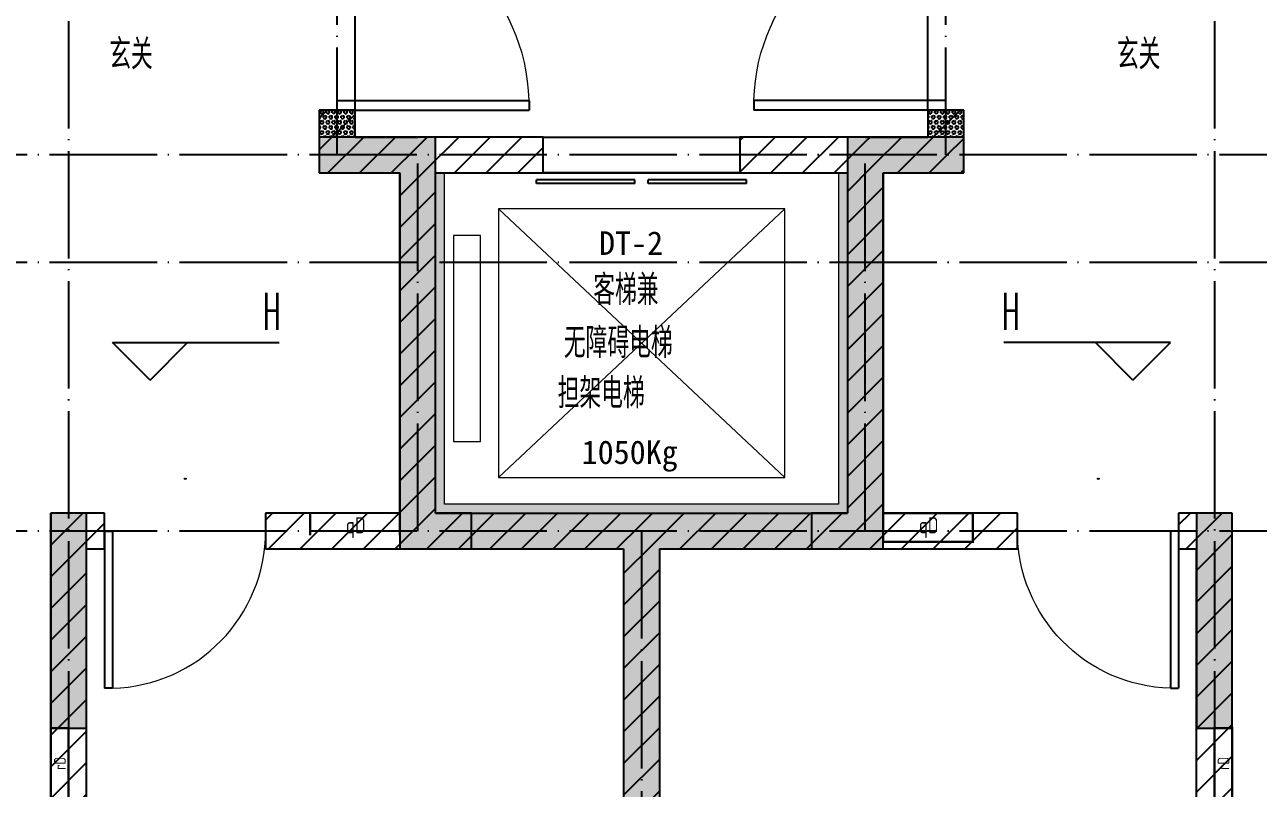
# Model space of a CAD drawing. Extents: x 27938 to 1507990, y 110129 to 923079.
# Drawn here: x 1235318 to 1242209, y 584188 to 588451 of the extents above; entities that cross this region are included whole.
import ezdxf

# ---------------------------------------------------------------- set-up
doc = ezdxf.new("R2010")
doc.units = 0
doc.header["$LTSCALE"] = 1000
doc.header["$MEASUREMENT"] = 0
doc.linetypes.add('DOTE', pattern=[2.4200000000000004, 2, -0.2, 0.02, -0.2])
for name, color, linetype in [('----建筑底图', 8, 'Continuous'), ('COLUMN', 9, 'Continuous'), ('DIM_ELEV', 3, 'Continuous'), ('DOTE', 1, 'Continuous'), ('PUB_HATCH', 8, 'Continuous'), ('PUB_TEXT', 4, 'Continuous'), ('WALL', 9, 'Continuous'), ('WINDOW', 4, 'Continuous'), ('WINDOW_TEXT', 7, 'Continuous'), ('保温', 6, 'Continuous')]:
    doc.layers.add(name, color=color, linetype=linetype)
for name, color, linetype, lineweight in [('3.5方案汇报，与郭总、侯月琴确定户型_t8$0$STAIR', 2, 'Continuous', 18), ('EQUIP-消防', 3, 'Continuous', 20), ('填充', 251, 'Continuous', 5)]:
    doc.layers.add(name, color=color, linetype=linetype, lineweight=lineweight)
doc.styles.add('_TCH_DIM', font='SIMPLEX.shx', dxfattribs={"width": 0.7, "bigfont": 'GBCBIG.shx'})
doc.styles.add('_TCH_WINDOW', font='SIMPLEX.shx', dxfattribs={"width": 0.7, "height": 3.5, "bigfont": 'GBCBIG.shx'})
doc.styles.get("Standard").update_dxf_attribs({"font": 'gbenor.shx', "bigfont": 'gbcbig.shx'})
doc.styles.add('房间名称', font='TSSDENG', dxfattribs={"width": 0.8, "bigfont": 'HZTXT'})
doc.styles.add('黑体', font='simhei.ttf')
pattern_1 = [(90, (0, 0), (-16.49778, 1.010197673501861e-15), [9.525, -19.05]), (210, (0, 0), (8.248889999999996, -14.28749658604684), [9.525, -19.05]), (150, (5.83238038093927e-16, 9.525), (-8.248890000000003, -14.28749658604684), [9.525, -19.05])]
pattern_2 = [(45, (0, 89.755675), (-88.38838300365748, 88.3883830036575), [])]

# ---------------------------------------------------------------- blocks, each defined once
blk = doc.blocks.new('GFDGFSDFGD')
at = {"layer": 'PUB_HATCH'}
for points in [[(456966.6242620276, 370823.7242364994), (456316.6235069988, 370823.7237810019), (456316.6235069988, 370623.723500697), (456766.6242620276, 370623.7242364994), (456766.6242608383, 368523.7281418327), (457166.6242608383, 368523.7281418327), (457166.6242608383, 368723.7281418327), (456966.6242609706, 368723.7281418327)], [(459266.6248586276, 370823.7242366532), (459266.6248596846, 368723.7281419866), (459066.6248598169, 368723.7281419866), (459066.6248598169, 368523.7281419866), (459466.6248598169, 368523.7281419866), (459466.6248586276, 370623.7242366532), (459916.6256136564, 370623.7235008508), (459916.6256136564, 370823.7237811558)], [(454816.6362339624, 368723.7167763724), (454816.6362308792, 367523.7257141294), (455016.6362343028, 367523.7239626549), (455016.6362342408, 368723.7167764931)], [(461416.6128852202, 368723.7167772611), (461216.6128849418, 368723.7167773817), (461216.612884902, 367523.7239627372), (461416.6128882723, 367523.7257142118)]]:
    blk.add_hatch(color=0, dxfattribs=at).paths.add_polyline_path(points)
at = {"layer": 'COLUMN', "color": 0}
for p, q in [((456966.6242620276, 370823.7242364994), (456316.6235069988, 370823.7237810019)), ((456316.6235069988, 370823.7237810019), (456316.6235069988, 370623.723500697)), ((456966.6242609706, 368723.7281418327), (456966.6242620276, 370823.7242364994)), ((459266.6248586276, 370823.7242366532), (459266.6248596846, 368723.7281419866)), ((459916.6256136564, 370823.7237811558), (459266.6248586276, 370823.7242366532)), ((459916.6256136564, 370623.7235008508), (459916.6256136564, 370823.7237811558)), ((456316.6235069988, 370623.723500697), (456766.6242620276, 370623.7242364994)), ((456766.6242620276, 370623.7242364994), (456766.6242608383, 368523.7281418327)), ((459466.6248598169, 368523.7281419866), (459466.6248586276, 370623.7242366532)), ((459466.6248586276, 370623.7242366532), (459916.6256136564, 370623.7235008508)), ((454816.6362339624, 368723.7167763724), (454816.6362308792, 367523.7257141294)), ((455016.6362342408, 368723.7167764931), (454816.6362339624, 368723.7167763724)), ((455016.6362343028, 367523.7239626549), (455016.6362342408, 368723.7167764931)), ((457166.6242608383, 368723.7281418327), (456966.6242609706, 368723.7281418327)), ((457166.6242608383, 368523.7281418327), (457166.6242608383, 368723.7281418327)), ((459266.6248596846, 368723.7281419866), (459066.6248598169, 368723.7281419866)), ((459066.6248598169, 368723.7281419866), (459066.6248598169, 368523.7281419866)), ((461416.6128852202, 368723.7167772611), (461216.6128849418, 368723.7167773817)), ((461216.6128849418, 368723.7167773817), (461216.612884902, 367523.7239627372)), ((461416.6128882723, 367523.7257142118), (461416.6128852202, 368723.7167772611)), ((456766.6242608383, 368523.7281418327), (457166.6242608383, 368523.7281418327)), ((459066.6248598169, 368523.7281419866), (459466.6248598169, 368523.7281419866)), ((454816.6362308792, 367523.7257141294), (455016.6362343028, 367523.7239626549)), ((461216.612884902, 367523.7239627372), (461416.6128882723, 367523.7257142118))]:
    blk.add_line(p, q, dxfattribs=at)
blk = doc.blocks.new('GDFGDGRD')
at = {"layer": '保温', "linetype": 'Continuous', "ltscale": 10}
h = blk.add_hatch(dxfattribs=at)
h.set_pattern_fill('HEX', color=251, scale=10, angle=90, style=0)
h.set_pattern_definition(pattern_1)
h.paths.add_polyline_path([(431316.5779582471, 370823.724846115), (431516.5779419378, 370823.724846115), (431516.676856265, 370973.7247405107), (431316.6768725742, 370973.7249371556)])
h = blk.add_hatch(dxfattribs=at)
h.set_pattern_fill('HEX', color=251, scale=10, angle=90, style=0)
h.set_pattern_definition(pattern_1)
h.paths.add_polyline_path([(434916.5794610044, 370823.724846115), (434716.5794773137, 370823.724846115), (434716.4805629865, 370973.7247405107), (434916.4805466773, 370973.7249371556)])
h = blk.add_hatch(dxfattribs=at)
h.set_pattern_fill('HEX', color=251, scale=10, angle=90, style=0)
h.set_pattern_definition([(90, (-70765.89117912838, -151624.7360933621), (-16.49778, 1.010197673501861e-15), [9.525, -19.05]), (210, (-70765.89117912838, -151624.7360933621), (8.248889999999996, -14.28749658604684), [9.525, -19.05]), (150, (-70765.89117912838, -151615.2110933621), (-8.248890000000003, -14.28749658604684), [9.525, -19.05])])
h.paths.add_polyline_path([(434066.5790224251, 368523.7248330163), (434066.5789810187, 368723.7248300065), (432166.5783829462, 368723.7248300508), (432166.5784243525, 368523.7248330605)])
h = blk.add_hatch(dxfattribs=at)
h.set_pattern_fill('HEX', color=251, scale=10, angle=90, style=0)
h.set_pattern_definition([(90, (-70765.89117912838, -152124.7360933621), (-16.49778, 1.010197673501861e-15), [9.525, -19.05]), (210, (-70765.89117912838, -152124.7360933621), (8.248889999999996, -14.28749658604684), [9.525, -19.05]), (150, (-70765.89117912838, -152115.2110933621), (-8.248890000000003, -14.28749658604684), [9.525, -19.05])])
h.paths.add_polyline_path([(433016.677671614, 363923.7248245182), (433216.6776553047, 363923.7248245182), (433216.6776158109, 368523.7247332072), (433016.6776321201, 368523.7249298521)])
blk = doc.blocks.new('GDGRDGDRGDFD')
at = {"layer": 'EQUIP-消防', "const_width": 12.82051282052028}
blk.add_lwpolyline([(136866.5605577994, 335507.811971089), (136366.5605577994, 335507.8119710906), (136366.5605577991, 335347.8119710904), (136866.5605577991, 335347.8119710888)], close=True, dxfattribs=at)
at = {"layer": 'PUB_TEXT', "color": 7, "true_color": 0xffffff, "style": '房间名称', "width": 0.8}
blk.add_text('qD', height=90, dxfattribs=at).set_placement((136565.0499633249, 335395.5346836653))
blk = doc.blocks.new('FSFSFSFSEG')
at = {"layer": 'EQUIP-消防', "const_width": 12.82051282052028}
blk.add_lwpolyline([(136866.5605577994, 335152.5449090759), (136466.5605577994, 335152.5449090774), (136466.5605577991, 335052.5449090772), (136866.5605577991, 335052.5449090757)], close=True, dxfattribs=at)
at = {"layer": 'PUB_TEXT', "color": 7, "true_color": 0xffffff, "style": '房间名称', "width": 0.8}
blk.add_text('rD', height=64.8, dxfattribs=at).set_placement((136633.7425204425, 335069.0046025831))
blk = doc.blocks.new('GHFHFHTFHCSDCS')
blk.add_blockref('GDGRDGDRGDFD', (319900.0178446308, 33215.91286097257))
for name, p, rotation in [('GDGRDGDRGDFD', (323100.997491646, 33215.50885790785), 0.0001673532306091649), ('FSFSFSFSEG', (789969.1235921647, 230657.1642343822), 89.99999999297357), ('FSFSFSFSEG', (796469.1236020895, 230657.164233585), 89.99999999297357)]:
    blk.add_blockref(name, p, dxfattribs=dict(rotation=rotation))
blk = doc.blocks.new('$DorLib2D$00000001')
at = {"color": 0}
for p, q in [((0.45, 0.9750000000000001), (0.5000000000000002, 0.9750000000000001)), ((0.45, 0), (0.45, 0.9750000000000001)), ((0.5, 0), (0.5, 0.9750000000000001)), ((0.5, 0), (0.45, 0))]:
    blk.add_line(p, q, dxfattribs=at)
at = {"color": 0, "lineweight": 13}
blk.add_arc((0.475, 0), 0.975, 91.4692835813538, 180, dxfattribs=at)
blk = doc.blocks.new('$DORLIB2D$00000127')
at = {"color": 0}
for points in [[(-0.5333333333328483, 0.7948983154366971), (-0.5333333333328483, 0.690405644187237)], [(-0.03333333333284827, 0.7948983154366971), (-0.5333333333328483, 0.7948983154366971)], [(-0.03333333333284827, 0.7948983154366971), (-0.03333333333284827, 0.690405644187237)], [(0.5333333333328483, 0.7948983154366971), (0.03333333333284827, 0.7948983154366971)], [(0.03333333333284827, 0.7948983154366971), (0.03333333333284827, 0.690405644187237)], [(0.5333333333328483, 0.7948983154366971), (0.5333333333328483, 0.690405644187237)], [(-0.03333333333284827, 0.690405644187237), (-0.5333333333328483, 0.690405644187237)], [(0.5333333333328483, 0.690405644187237), (0.03333333333284827, 0.690405644187237)], [(0.5, 0.4999999999999858), (-0.5, 0.4999999999999858)]]:
    blk.add_lwpolyline(points, dxfattribs=at)
blk = doc.blocks.new('A$C149A4CC3')
at = {"layer": 'PUB_HATCH'}
h = blk.add_hatch(dxfattribs=at)
h.set_pattern_fill('普通砖', color=256, scale=50, style=0)
h.set_pattern_definition(pattern_2)
h.paths.add_polyline_path([(10899.99924724573, -18710.08434790963), (10899.99924722095, -18560.08434057751), (10699.99924722094, -18560.08434061057), (10699.99924727878, -18910.08434790956)])
h = blk.add_hatch(dxfattribs=at)
h.set_pattern_fill('普通砖', color=256, scale=50, style=0)
h.set_pattern_definition(pattern_2)
h.paths.add_polyline_path([(14300.00076172316, -18910.08434788733), (14300.00076178101, -18560.08434061051), (14100.00076178103, -18560.08434057745), (14100.00076175623, -18710.08434789544)])
h = blk.add_hatch(dxfattribs=at)
h.set_pattern_fill('普通砖', color=256, scale=50, style=0)
h.set_pattern_definition(pattern_2)
h.paths.add_polyline_path([(10899.99924724573, -18710.08434790963), (10699.99924727878, -18910.08434790956), (11150.00000233988, -18910.08434790956), (11250.00000230153, -18843.41768124293), (11250.00000222481, -18710.08434790961)])
h = blk.add_hatch(dxfattribs=at)
h.set_pattern_fill('普通砖', color=256, scale=50, style=0)
h.set_pattern_definition(pattern_2)
h.paths.add_polyline_path([(11350.00000233989, -18910.08434790961), (11950.0002988648, -18910.08434790961), (11950.0002988648, -18710.08434790961), (11250.00000222481, -18710.08434790961), (11250.00000230153, -18843.41768124293)])
h = blk.add_hatch(dxfattribs=at)
h.set_pattern_fill('普通砖', color=256, scale=50, style=0)
h.set_pattern_definition(pattern_2)
h.paths.add_polyline_path([(13750.00000222446, -18710.08434790961), (13050.0002988648, -18710.08434790961), (13050.0002988648, -18910.08434790961), (13650.00000222448, -18910.08434790961), (13750.00000374079, -18843.41768124157)])
h = blk.add_hatch(dxfattribs=at)
h.set_pattern_fill('普通砖', color=256, scale=50, style=0)
h.set_pattern_definition(pattern_2)
h.paths.add_polyline_path([(13750.00000222446, -18843.41768124157), (13850.00000222445, -18910.08434790549), (14300.00076172316, -18910.08434788733), (14100.00076175623, -18710.08434789544), (13750.00000677343, -18710.08434790961)])
h = blk.add_hatch(dxfattribs=at)
h.set_pattern_fill('普通砖', color=256, scale=50, style=0)
h.set_pattern_definition(pattern_2)
h.paths.add_polyline_path([(11250.00000456165, -20876.75101455761), (11350.00000452397, -20810.08434790351), (11350.00000233989, -18910.08434790961), (11250.00000230153, -18843.41768124293), (11150.00000233988, -18910.08434790956), (11150.00000452397, -20810.08434788371)])
h = blk.add_hatch(dxfattribs=at)
h.set_pattern_fill('普通砖', color=256, scale=50, style=0)
h.set_pattern_definition(pattern_2)
h.paths.add_polyline_path([(13750.00000374079, -18843.41768124157), (13650.00000222448, -18910.08434790961), (13650.00000222448, -20810.08434790915), (13750.00000222438, -20876.75101456741), (13850.00000222445, -20810.0843478837), (13850.00000222445, -18910.08434790549)])
h = blk.add_hatch(dxfattribs=at)
h.set_pattern_fill('普通砖', color=256, scale=50, style=0)
h.set_pattern_definition(pattern_2)
h.paths.add_polyline_path([(9266.666665931347, -23910.08434784591), (9399.999999259599, -23910.0843478604), (9399.999999615215, -21010.08434785008), (9199.999999639735, -20810.08434784622), (9199.99999927186, -23810.08434784629)])
h = blk.add_hatch(dxfattribs=at)
h.set_pattern_fill('普通砖', color=256, scale=50, style=0)
h.set_pattern_definition(pattern_2)
h.paths.add_polyline_path([(9399.999999615215, -21010.08434785008), (9499.999999785052, -21010.084347852), (9499.999999788895, -20810.08434785199), (9199.999999639735, -20810.08434784622)])
h = blk.add_hatch(dxfattribs=at)
h.set_pattern_fill('普通砖', color=256, scale=50, style=0)
h.set_pattern_definition(pattern_2)
h.paths.add_polyline_path([(11150.00000452397, -20810.08434788371), (10399.99999978886, -20810.08434786929), (10399.99999978501, -21010.0843478693), (11250.000004637, -21010.08434788563), (11250.00000375684, -20876.75101456349)])
h = blk.add_hatch(dxfattribs=at)
h.set_pattern_fill('普通砖', color=256, scale=50, style=0)
h.set_pattern_definition(pattern_2)
h.paths.add_polyline_path([(11250.00000456165, -20876.75101455761), (11250.00000222259, -21010.08434790326), (12400.00000677747, -21010.08434790611), (12500.00000677755, -20943.41768123969), (12500.00000677771, -20810.08434790635), (11350.00000452397, -20810.08434790351)])
h = blk.add_hatch(dxfattribs=at)
h.set_pattern_fill('普通砖', color=256, scale=50, style=0)
h.set_pattern_definition(pattern_2)
h.paths.add_polyline_path([(12500.00000677755, -20943.41768123969), (12600.00000677746, -21010.0843479066), (13750.00000222422, -21010.08434790937), (13750.00000142029, -20876.75101455949), (13650.00000222448, -20810.08434790915), (12500.00000677771, -20810.08434790635)])
h = blk.add_hatch(dxfattribs=at)
h.set_pattern_fill('普通砖', color=256, scale=50, style=0)
h.set_pattern_definition(pattern_2)
h.paths.add_polyline_path([(13749.99999981193, -21010.08434788563), (14600.00000466388, -21010.08434786926), (14600.00000466003, -20810.08434786927), (13850.00000222445, -20810.0843478837), (13750.00000222438, -20876.75101456741)])
h = blk.add_hatch(dxfattribs=at)
h.set_pattern_fill('普通砖', color=256, scale=50, style=0)
h.set_pattern_definition(pattern_2)
h.paths.add_polyline_path([(15800.0000093622, -20810.08434784622), (15500.00000466003, -20810.08434785196), (15500.00000466388, -21010.08434785195), (15600.00000938671, -21010.08434785004)])
h = blk.add_hatch(dxfattribs=at)
h.set_pattern_fill('普通砖', color=256, scale=50, style=0)
h.set_pattern_definition(pattern_2)
h.paths.add_polyline_path([(15733.33334307057, -23910.08434784591), (15800.00000973007, -23810.0843478463), (15800.0000093622, -20810.08434784622), (15600.00000938671, -21010.08434785004), (15600.00000974233, -23910.0843478604)])
h = blk.add_hatch(dxfattribs=at)
h.set_pattern_fill('普通砖', color=256, scale=50, style=0)
h.set_pattern_definition(pattern_2)
h.paths.add_polyline_path([(12500.00000677755, -20943.41768123968), (12400.00000677747, -21010.08434790611), (12400.00000677747, -25610.08435492827), (12500.00000677747, -25676.75102159496), (12600.00000677746, -25610.0843549283), (12600.00000677746, -21010.0843479066)])
at = {"layer": '填充'}
h = blk.add_hatch(dxfattribs=at)
h.set_pattern_fill('隔热材料02', color=8, scale=100, style=0)
h.set_pattern_definition([(0, (-1186708.397326372, -629548.7118412803), (0, 50), []), (0, (-1186708.397326372, -629532.0453412803), (0, 50), []), (270, (-1186664.655826372, -629523.4140912802), (50, -9.184850993605149e-15), [5.01775, -44.98225]), (270, (-1186702.114576372, -629523.4140912802), (50, -9.184850993605149e-15), [5.01775, -44.98225]), (90, (-1186676.602826372, -629557.3430912802), (-50, 3.061616997868383e-15), [5.01775, -44.98225]), (90, (-1186690.167826372, -629557.3430912802), (-50, 3.061616997868383e-15), [5.01775, -44.98225]), (180, (-1186658.373076372, -629565.3785912802), (-6.123233995736766e-15, -50), [50.02425, 0.02425]), (135, (-1186672.330326372, -629562.8698412802), (2.775557561562891e-15, 49.99987405109137), [4.268000000000001, -66.44274999999999]), (116.56505, (-1186625.348326372, -629559.8518412802), (0.0001128305918363104, 49.99993342107836), [2.804999999999993, -108.9984999999998]), (116.56505, (-1186675.348326372, -629559.8518412802), (0.0001128305918363104, 49.99993342107836), [2.804999999999993, -108.9984999999998]), (153.43495, (-1186617.312826372, -629565.3785912802), (-0.0001128305918057793, 49.99993342107837), [5.609999999999999, -106.1935]), (153.43495, (-1186667.312826372, -629565.3785912802), (-0.0001128305918057793, 49.99993342107837), [5.609999999999999, -106.1935]), (63.43495000000001, (-1186626.602826372, -629552.3253412803), (-0.0001128305918307593, 49.99993342107837), [26.714, -85.0895]), (63.43495000000001, (-1186676.602826372, -629552.3253412803), (-0.0001128305918307593, 49.99993342107837), [26.714, -85.0895]), (116.56505, (-1186614.655826372, -629523.4140912802), (0.0001128305918363104, 49.99993342107836), [2.804999999999993, -108.9984999999998]), (116.56505, (-1186664.655826372, -629523.4140912802), (0.0001128305918363104, 49.99993342107836), [2.804999999999993, -108.9984999999998]), (135, (-1186665.910326372, -629520.9053412802), (2.775557561562891e-15, 49.99987405109137), [4.268000000000001, -66.44274999999999]), (153.43495, (-1186618.928326372, -629517.8873412802), (-0.0001128305918057793, 49.99993342107837), [5.609999999999999, -106.1935]), (153.43495, (-1186668.928326372, -629517.8873412802), (-0.0001128305918057793, 49.99993342107837), [5.609999999999999, -106.1935]), (45, (-1186700.860076372, -629520.9053412802), (0, 49.99987405109137), [4.268000000000001, -66.44274999999999]), (63.43495000000001, (-1186652.114576372, -629523.4140912802), (-0.0001128305918307593, 49.99993342107837), [2.805, -108.9985]), (63.43495000000001, (-1186702.114576372, -629523.4140912802), (-0.0001128305918307593, 49.99993342107837), [2.805, -108.9985]), (26.56505, (-1186647.842326372, -629517.8873412802), (0.0001128305918307593, 49.99993342107837), [5.609999999999999, -106.1935]), (26.56505, (-1186697.842326372, -629517.8873412802), (0.0001128305918307593, 49.99993342107837), [5.609999999999999, -106.1935]), (116.56505, (-1186640.167826372, -629552.3253412803), (0.0001128305918363104, 49.99993342107836), [26.71399999999995, -85.0894999999998]), (116.56505, (-1186690.167826372, -629552.3253412803), (0.0001128305918363104, 49.99993342107836), [26.71399999999995, -85.0894999999998]), (45, (-1186694.440076372, -629562.8698412802), (0, 49.99987405109137), [4.268000000000001, -66.44274999999999]), (63.43495000000001, (-1186641.422076372, -629559.8518412802), (-0.0001128305918307593, 49.99993342107837), [2.805, -108.9985]), (63.43495000000001, (-1186691.422076372, -629559.8518412802), (-0.0001128305918307593, 49.99993342107837), [2.805, -108.9985]), (26.56505, (-1186649.457826372, -629565.3785912802), (0.0001128305918307593, 49.99993342107837), [5.609999999999999, -106.1935]), (26.56505, (-1186699.457826372, -629565.3785912802), (0.0001128305918307593, 49.99993342107837), [5.609999999999999, -106.1935])])
h.paths.add_polyline_path([(11399.99999736494, -18910.08103756618), (11349.99999736494, -18910.08103756781), (11349.99999743281, -20810.08103758795), (13649.9999974427, -20810.08103757002), (13649.99999746901, -18910.08103756665), (13599.99999746901, -18910.08103756746), (13599.99999744329, -20760.08103757293), (11399.99999743118, -20760.08103758749)])
at = {"layer": '3.5方案汇报，与郭总、侯月琴确定户型_t8$0$STAIR', "color": 8}
for p, q in [((13300.76084660797, -19110.08830648148), (11700.75342784857, -20610.08039309806)), ((11700.76084662706, -19110.08039311779), (13300.75342782948, -20610.08830646175))]:
    blk.add_line(p, q, dxfattribs=at)
for points in [[(13300.75342782948, -20610.08830646175), (13300.76084660797, -19110.08830648148), (11700.76084662706, -19110.08039311779), (11700.75342784857, -20610.08039309806)], [(11600.75441702979, -20410.07989839977), (11600.76010475995, -19260.07989841333), (11450.76010475901, -19260.0791565355), (11450.75441702886, -20410.07915652194)]]:
    blk.add_lwpolyline(points, close=True, dxfattribs=at)
at = {"layer": 'DIM_ELEV', "color": 8}
for p, q in [((9754.917704731575, -20067.29413633869), (9544.917704731575, -19857.29413633869)), ((9544.917704731575, -19857.29413633869), (10475.80636624771, -19857.29413633869)), ((9754.917704731575, -20067.29413633869), (9964.917704731575, -19857.29413633869)), ((15455.08230882336, -19857.29413633869), (14524.19364730723, -19857.29413633869)), ((15245.08230882336, -20067.29413633869), (15035.08230882336, -19857.29413633869)), ((15245.08230882336, -20067.29413633869), (15455.08230882336, -19857.29413633869))]:
    blk.add_line(p, q, dxfattribs=at)
at = {"layer": 'DOTE', "color": 169, "linetype": 'DOTE', "ltscale": 0.3}
for p, q in [((9300.216909738258, -16610.08434715238), (9299.97852358187, -26899.48234673277)), ((15699.78308988456, -16610.08434715238), (15700.02147604118, -26899.48234673277)), ((10799.99923788314, -18810.08434789139), (10799.99923761864, -17210.08434789046)), ((14200.00074298144, -18810.08434789139), (14200.00074324594, -17210.08434789046)), ((25039.89799962282, -18810.0843478915), (-25818.76699962281, -18810.08434789133)), ((11250.0000046388, -20910.08434793347), (11250.00000472367, -18810.08434790955)), ((13749.99999498378, -20910.08434788551), (13749.99999489915, -18810.08434790955)), ((25039.89799962282, -19410.08434694173), (-25818.76699962281, -19410.08434694167)), ((25039.89799962282, -20910.08434866788), (-25818.76699962281, -20910.08434763114)), ((12499.99999284535, -20910.08434790955), (12499.99999284535, -26899.48234673277))]:
    blk.add_line(p, q, dxfattribs=at)
at = {"layer": 'WALL', "color": 8}
for p, q in [((10899.99924722095, -18560.08434057751), (10699.99924722094, -18560.08434061057)), ((10699.99924722094, -18560.08434061057), (10699.99924727878, -18910.08434790956)), ((10899.99924724573, -18710.08434790963), (10899.99924722095, -18560.08434057751)), ((14300.00076178101, -18560.08434061051), (14100.00076178103, -18560.08434057745)), ((14100.00076178103, -18560.08434057745), (14100.00076175623, -18710.08434789544)), ((14300.00076172316, -18910.08434788733), (14300.00076178101, -18560.08434061051)), ((10899.99924724573, -18710.08434790963), (11250.00000222481, -18710.08434790961)), ((11950.0002988648, -18710.08434790961), (11250.00000222481, -18710.08434790961)), ((11950.0002988648, -18910.08434790961), (11950.0002988648, -18710.08434790961)), ((13750.00000222446, -18710.08434790961), (13050.0002988648, -18710.08434790961)), ((13050.0002988648, -18710.08434790961), (13050.0002988648, -18910.08434790961)), ((13750.00000677343, -18710.08434790961), (14100.00076175623, -18710.08434789544)), ((10699.99924727878, -18910.08434790956), (11150.00000233988, -18910.08434790956)), ((11150.00000452397, -20810.08434788371), (11150.00000233988, -18910.08434790956)), ((11350.00000452397, -20810.08434790351), (11350.00000233989, -18910.08434790961)), ((11350.00000233989, -18910.08434790961), (11950.0002988648, -18910.08434790961)), ((13050.0002988648, -18910.08434790961), (13650.00000222448, -18910.08434790961)), ((13650.00000222448, -18910.08434790961), (13650.00000222448, -20810.08434790915)), ((13850.00000222445, -18910.08434790549), (13850.00000222445, -20810.0843478837)), ((13850.00000222445, -18910.08434790549), (14300.00076172316, -18910.08434788733)), ((9199.99999927186, -23810.08434784629), (9199.999999639735, -20810.08434784622)), ((9499.999999788895, -20810.08434785199), (9199.999999639735, -20810.08434784622)), ((9499.999999785052, -21010.084347852), (9499.999999788895, -20810.08434785199)), ((11150.00000452397, -20810.08434788371), (10399.99999978886, -20810.08434786929)), ((10399.99999978886, -20810.08434786929), (10399.99999978501, -21010.0843478693)), ((11350.00000452397, -20810.08434790351), (12500.00000677771, -20810.08434790635)), ((12500.00000677771, -20810.08434790635), (13650.00000222448, -20810.08434790915)), ((14600.00000466003, -20810.08434786927), (13850.00000222445, -20810.0843478837)), ((14600.00000466388, -21010.08434786926), (14600.00000466003, -20810.08434786927)), ((15800.0000093622, -20810.08434784622), (15500.00000466003, -20810.08434785196)), ((15500.00000466003, -20810.08434785196), (15500.00000466388, -21010.08434785195)), ((15800.00000973007, -23810.0843478463), (15800.0000093622, -20810.08434784622)), ((9399.999999259599, -23910.0843478604), (9399.999999615215, -21010.08434785008)), ((9399.999999615215, -21010.08434785008), (9499.999999785052, -21010.084347852)), ((10399.99999978501, -21010.0843478693), (11250.000004637, -21010.08434788563)), ((11250.00000222259, -21010.08434790326), (12400.00000677747, -21010.08434790611)), ((12400.00000677747, -21010.08434790611), (12400.00000677747, -25610.08435492827)), ((12600.00000677746, -21010.0843479066), (12600.00000677746, -25610.0843549283)), ((12600.00000677746, -21010.0843479066), (13750.00000222422, -21010.08434790937)), ((13749.99999981193, -21010.08434788563), (14600.00000466388, -21010.08434786926)), ((15500.00000466388, -21010.08434785195), (15600.00000938671, -21010.08434785004)), ((15600.00000974233, -23910.0843478604), (15600.00000938671, -21010.08434785004))]:
    blk.add_line(p, q, dxfattribs=at)
at = {"layer": 'WINDOW', "color": 8}
for p, q in [((10899.99924722093, -18560.08434057748), (10899.99924703909, -17460.08434057748)), ((14100.000761781, -18560.08434057748), (14100.00076196284, -17460.08434057748)), ((11950.00029886479, -18710.08434790961), (13050.00029886479, -18710.08434790961)), ((11950.00029886479, -18910.08434790961), (13050.00029886479, -18910.08434790961))]:
    blk.add_line(p, q, dxfattribs=at)
at = {"layer": '填充', "color": 8}
blk.add_lwpolyline([(11399.99999736494, -18910.08103756618), (11349.99999736494, -18910.08103756781), (11349.99999743281, -20810.08103758795), (13649.9999974427, -20810.08103757002), (13649.99999746901, -18910.08103756665), (13599.99999746901, -18910.08103756746), (13599.99999744329, -20760.08103757293), (11399.99999743118, -20760.08103758749)], close=True, dxfattribs=at)
at = {"color": 8}
for name, p in [('GFDGFSDFGD', (-445616.5786988664, -389533.8091794208)), ('GHFHFHTFHCSDCS', (-445616.5787024723, -389533.8091794431))]:
    blk.add_blockref(name, p, dxfattribs=at)
at = {"color": 8, "xscale": -1}
blk.add_blockref('GDFGDGRD', (445616.5787025666, -389533.8091793274), dxfattribs=at)
at = {"layer": 'WINDOW', "color": 8}
ref = blk.add_blockref('$DorLib2D$00000001', (10799.99924713001, -18010.08434059401), dxfattribs=dict(at, xscale=-1100, yscale=-1100, zscale=-1100, rotation=90.00000000947153))
ref.add_attrib('A', 'YFDM1122', (10634.30568770326, -18017.53434064203), dxfattribs={"layer": 'WINDOW_TEXT', "color": 8, "ltscale": 0.5, "height": 4.25, "rotation": 90.00000000947153, "style": '_TCH_WINDOW', "width": 0.4941176470588236})
ref = blk.add_blockref('$DorLib2D$00000001', (14200.00076187192, -18010.08434059401), dxfattribs=dict(at, xscale=-1100, yscale=1100, zscale=-1100, rotation=89.99999999052845))
ref.add_attrib('A', 'YFDM1122', (14369.94432585167, -18017.53434064273), dxfattribs={"layer": 'WINDOW_TEXT', "color": 8, "ltscale": 0.5, "height": 4.25, "rotation": 89.99999999052845, "style": '_TCH_WINDOW', "width": 0.4941176470588236})
at = {"layer": 'WINDOW', "color": 8, "xscale": 1100, "yscale": -200, "zscale": 1100}
blk.add_blockref('$DORLIB2D$00000127', (12500.00029886479, -18810.08434790961), dxfattribs=at)
at = {"layer": 'WINDOW', "color": 8}
ref = blk.add_blockref('$DorLib2D$00000001', (9949.99999978696, -20910.08434786064), dxfattribs=dict(at, xscale=900, yscale=900, zscale=900, rotation=179.9999999988986))
ref.add_attrib('A', 'M0922', (9945.099999792625, -20619.70934786056), dxfattribs={"layer": 'WINDOW_TEXT', "color": 8, "ltscale": 0.5, "height": 4.25, "rotation": 359.9999999988985, "style": '_TCH_WINDOW', "width": 0.4941176470588236})
ref = blk.add_blockref('$DorLib2D$00000001', (15050.00000466197, -20910.08434786064), dxfattribs=dict(at, xscale=900, yscale=-900, zscale=900, rotation=1.101422729913818e-09))
ref.add_attrib('A', 'M0922', (15045.1000046563, -20619.70934786075), dxfattribs={"layer": 'WINDOW_TEXT', "color": 8, "ltscale": 0.5, "height": 4.25, "rotation": 1.101422729913818e-09, "style": '_TCH_WINDOW', "width": 0.4941176470588236})
at = {"layer": 'DIM_ELEV', "color": 8, "style": '_TCH_DIM', "width": 0.4941176470588236}
for p in [(10386.20636624773, -19787.22413633869), (14513.48364730726, -19787.22413633869)]:
    blk.add_text('H', height=208.25, dxfattribs=at).set_placement(p)
at = {"layer": 'PUB_TEXT', "color": 8}
for s, p in [('玄关', (9526.677497378318, -18332.28806385159)), ('玄关', (15155.34379277239, -18332.28806385153)), ('客梯兼', (12230.87952017866, -19648.00354400271)), ('无障碍电梯', (12066.31061228376, -19943.77371191414)), ('担架电梯', (12031.87677183631, -20225.33242687647))]:
    blk.add_text(s, height=168.7943262411347, dxfattribs=at).set_placement(p)
at = {"layer": 'PUB_TEXT', "color": 8, "style": '黑体'}
for s, p in [('DT-2', (12262.87723699037, -19367.83312877821)), ('1050Kg', (12165.87723699037, -20535.50254818884))]:
    blk.add_text(s, height=131.4345991561181, dxfattribs=at).set_placement(p)

msp = doc.modelspace()

# ---------------------------------------------------------------- block references
at = {"layer": '----建筑底图'}
msp.add_blockref('A$C149A4CC3', (1226263.606702472, 606534.0600115282), dxfattribs=at)

doc.saveas('drawing.dxf')
